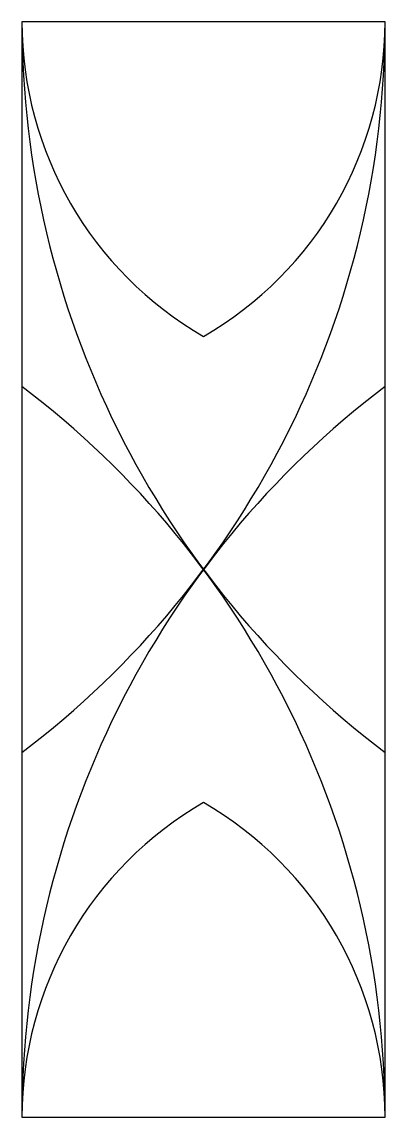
# Model space of a CAD drawing. Extents: x -8.2 to 10.2, y 2.4 to 57.6.
import ezdxf

# ---------------------------------------------------------------- set-up
doc = ezdxf.new("R2010")
doc.units = 0
doc.layers.add('MODELSKETCH_VISIBLE', color=7, linetype='CONTINUOUS')

msp = doc.modelspace()

# ---------------------------------------------------------------- linework, layer by layer
at = {"layer": 'MODELSKETCH_VISIBLE'}
for p, q in [((-8.15, 57.6), (-8.15, 2.4)), ((10.15, 57.6), (-8.15, 57.6)), ((10.15, 2.4), (10.15, 57.6)), ((-8.15, 2.4), (10.15, 2.4))]:
    msp.add_line(p, q, dxfattribs=at)
for centre, radius, start, end in [((10.15, 57.6), 18.3, 180, 240), ((38.051, 57.6), 46.201, 180, 232.8498), ((-36.051, 57.6), 46.201, 307.1502, 0), ((-8.15, 57.6), 18.3, 300, 0), ((-36.051, 2.4), 46.201, 0, 52.8498), ((38.051, 2.4), 46.201, 127.1502, 180), ((10.15, 2.4), 18.3, 120, 180), ((-8.15, 2.4), 18.3, 0, 60)]:
    msp.add_arc(centre, radius, start, end, dxfattribs=at)

doc.saveas('drawing.dxf')
